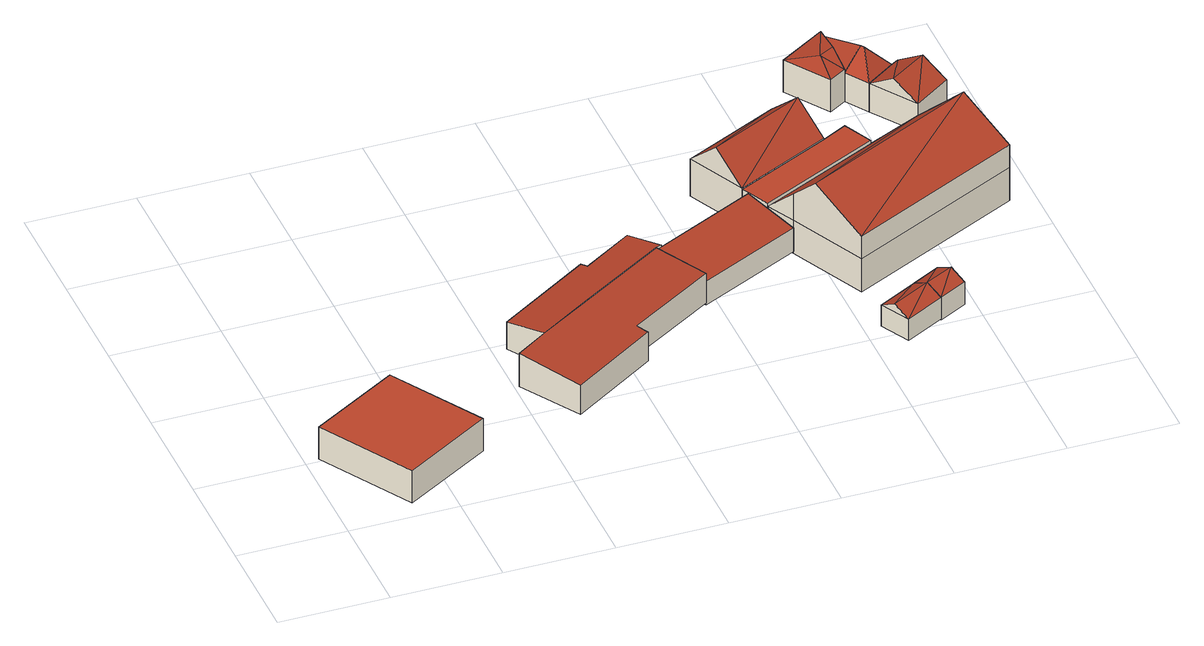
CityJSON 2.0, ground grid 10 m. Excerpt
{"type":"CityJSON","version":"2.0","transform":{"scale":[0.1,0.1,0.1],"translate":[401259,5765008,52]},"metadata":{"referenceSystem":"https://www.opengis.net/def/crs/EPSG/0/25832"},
"CityObjects":{
"building1":{"type":"Building","attributes":{"Gemeindeschluessel":"05515000","Geometrietyp2DReferenz":"3000","function":"31001_2700","roofType":"1000","measuredHeight":3.37},"geometry":[{"type":"Solid","lod":"2","boundaries":[[[[0,1,2,3]],[[4,5,1,0]],[[6,7,5,4]],[[3,2,7,6]],[[4,0,3,6]],[[1,5,7,2]]]],"semantics":{"surfaces":[{"type":"WallSurface"},{"type":"RoofSurface"},{"type":"GroundSurface"}],"values":[[0,0,0,0,1,2]]}}]},
"building2":{"type":"Building","attributes":{"Gemeindeschluessel":"05515000","Geometrietyp2DReferenz":"3000","function":"31001_2700","roofType":"2100","measuredHeight":3.46},"geometry":[{"type":"Solid","lod":"2","boundaries":[[[[8,9,10,11]],[[12,13,9,8]],[[14,15,13,12]],[[16,17,15,14]],[[18,19,17,16]],[[20,21,19,18]],[[22,23,21,20]],[[11,10,23,22]],[[20,18,16,14,12,8,11,22]],[[9,13,15,17,19,21,23,10]]]],"semantics":{"surfaces":[{"type":"WallSurface"},{"type":"RoofSurface"},{"type":"GroundSurface"}],"values":[[0,0,0,0,0,0,0,0,1,2]]}}]},
"building3":{"type":"Building","attributes":{"Gemeindeschluessel":"05515000","Geometrietyp2DReferenz":"3000","function":"31001_2000","roofType":"2100","measuredHeight":3.48},"geometry":[{"type":"Solid","lod":"2","boundaries":[[[[20,21,23,22]],[[24,25,21,20]],[[26,27,25,24]],[[28,29,27,26]],[[30,31,29,28]],[[32,33,31,30]],[[11,10,33,32]],[[22,23,10,11]],[[32,30,28,26,24,20,22,11]],[[21,25,27,29,31,33,10,23]]]],"semantics":{"surfaces":[{"type":"WallSurface"},{"type":"RoofSurface"},{"type":"GroundSurface"}],"values":[[0,0,0,0,0,0,0,0,1,2]]}}]},
"building4":{"type":"Building","attributes":{"Gemeindeschluessel":"05515000","Geometrietyp2DReferenz":"3000","function":"31001_2700","roofType":"2100","measuredHeight":3.4},"geometry":[{"type":"Solid","lod":"2","boundaries":[[[[34,35,36,37]],[[38,39,35,34]],[[40,41,39,38]],[[42,43,41,40]],[[37,36,43,42]],[[40,38,34,37,42]],[[35,39,41,43,36]]]],"semantics":{"surfaces":[{"type":"WallSurface"},{"type":"RoofSurface"},{"type":"GroundSurface"}],"values":[[0,0,0,0,0,1,2]]}}]},
"building5":{"type":"Building","attributes":{"Gemeindeschluessel":"05515000","Geometrietyp2DReferenz":"3000","function":"31001_2700","roofType":"3100","measuredHeight":3},"geometry":[{"type":"Solid","lod":"2","boundaries":[[[[44,45,46,47]],[[48,49,45,44]],[[50,51,49,48]],[[47,46,51,50]],[[44,52,48]],[[50,53,47]],[[44,47,53]],[[53,52,44]],[[52,53,50]],[[50,48,52]],[[45,49,51,46]]]],"semantics":{"surfaces":[{"type":"WallSurface"},{"type":"RoofSurface"},{"type":"GroundSurface"}],"values":[[0,0,0,0,0,0,1,1,1,1,2]]}}]},
"building6":{"type":"Building","attributes":{"Gemeindeschluessel":"05515000","Geometrietyp2DReferenz":"3000","function":"51009_1610","roofType":"3100","measuredHeight":3.09},"geometry":[{"type":"Solid","lod":"2","boundaries":[[[[54,55,56,50]],[[57,58,55,54]],[[47,59,58,57]],[[50,56,59,47]],[[54,60,57]],[[47,53,50]],[[53,60,54]],[[54,50,53]],[[47,57,60]],[[60,53,47]],[[55,58,59,56]]]],"semantics":{"surfaces":[{"type":"WallSurface"},{"type":"RoofSurface"},{"type":"GroundSurface"}],"values":[[0,0,0,0,0,0,1,1,1,1,2]]}}]},
"building7":{"type":"Building","attributes":{"Gemeindeschluessel":"05515000","Geometrietyp2DReferenz":"3000","function":"31001_1000"},"address":[{"country":"Germany","locality":"Münster","thoroughfareNumber":"171","thoroughfareName":"Hanseller Straße"},{"country":"Germany","locality":"Münster","thoroughfareNumber":"171a","thoroughfareName":"Hanseller Straße"}],"children":["building7-1","building7-2","building7-3"]},
"building7-1":{"type":"BuildingPart","attributes":{"roofType":"3100","measuredHeight":6.43},"parents":["building7"],"geometry":[{"type":"Solid","lod":"2","boundaries":[[[[61,62,63,64,65]],[[66,67,68,69,70]],[[65,64,67,66]],[[71,65,72]],[[66,72,65]],[[61,71,70]],[[72,70,71]],[[71,61,65]],[[72,66,70]],[[63,68,67,64]],[[62,61,70,69]],[[68,63,62,69]]]],"semantics":{"surfaces":[{"type":"WallSurface"},{"type":"RoofSurface"},{"type":"GroundSurface"},{"type":"ClosureSurface"}],"values":[[0,0,0,1,1,1,1,0,0,2,0,3]]}}]},
"building7-2":{"type":"BuildingPart","attributes":{"roofType":"1000","measuredHeight":3.68},"parents":["building7"],"geometry":[{"type":"Solid","lod":"2","boundaries":[[[[73,74,75,76,77]],[[69,68,74,73]],[[78,79,63,62]],[[80,81,82,79,78]],[[62,69,73,77,80,78]],[[75,74,68,63,79,82]],[[81,80,77,76]],[[75,82,81,76]],[[68,69,62,63]]]],"semantics":{"surfaces":[{"type":"WallSurface"},{"type":"RoofSurface"},{"type":"GroundSurface"},{"type":"ClosureSurface"}],"values":[[0,0,0,0,1,2,0,3,3]]}}]},
"building7-3":{"type":"BuildingPart","attributes":{"roofType":"3100","measuredHeight":8.5},"parents":["building7"],"geometry":[{"type":"Solid","lod":"2","boundaries":[[[[83,84,85,86]],[[76,75,84,83]],[[87,88,82,81]],[[89,90,88,87]],[[86,85,90,89]],[[91,92,93]],[[91,93,94]],[[93,87,94]],[[81,76,95,94,87]],[[91,94,95,83,86]],[[95,76,83]],[[93,92,89,87]],[[92,91,86,89]],[[84,75,82,88,90,85]],[[75,76,81,82]]]],"semantics":{"surfaces":[{"type":"WallSurface"},{"type":"RoofSurface"},{"type":"GroundSurface"},{"type":"ClosureSurface"}],"values":[[0,0,0,0,0,1,1,1,1,0,0,0,0,2,3]]}}]},
"building8":{"type":"Building","attributes":{"Gemeindeschluessel":"05515000","Geometrietyp2DReferenz":"3000","function":"31001_2700"},"children":["building8-1","building8-2"]},
"building8-1":{"type":"BuildingPart","attributes":{"roofType":"5000","measuredHeight":3.74},"parents":["building8"],"geometry":[{"type":"Solid","lod":"2","boundaries":[[[[96,97,98,99,100]],[[101,102,97,96]],[[103,104,105,102,101]],[[96,106,101]],[[103,107,100]],[[100,107,106]],[[106,96,100]],[[106,107,103]],[[103,101,106]],[[97,102,105,98]],[[104,103,100,99]],[[98,105,104,99]]]],"semantics":{"surfaces":[{"type":"WallSurface"},{"type":"RoofSurface"},{"type":"GroundSurface"},{"type":"ClosureSurface"}],"values":[[0,0,0,1,0,1,1,1,1,2,0,3]]}}]},
"building8-2":{"type":"BuildingPart","attributes":{"roofType":"5000","measuredHeight":5.05},"parents":["building8"],"geometry":[{"type":"Solid","lod":"2","boundaries":[[[[99,98,108,109]],[[110,111,105,104]],[[109,108,111,110]],[[112,110,104,113]],[[104,99,113]],[[113,99,109,112]],[[109,110,112]],[[98,105,111,108]],[[98,99,104,105]]]],"semantics":{"surfaces":[{"type":"WallSurface"},{"type":"RoofSurface"},{"type":"GroundSurface"},{"type":"ClosureSurface"}],"values":[[0,0,0,1,1,1,1,2,3]]}}]},
"building9":{"type":"Building","attributes":{"Gemeindeschluessel":"05515000","Geometrietyp2DReferenz":"3000","function":"31001_2460","roofType":"5000","measuredHeight":4.49},"geometry":[{"type":"Solid","lod":"2","boundaries":[[[[114,115,111,110]],[[116,117,115,114]],[[118,119,117,116]],[[109,108,119,118]],[[110,111,108,109]],[[118,116,120]],[[118,120,121]],[[120,114,121]],[[110,109,121,114]],[[120,116,114]],[[121,109,118]],[[115,117,119,108,111]]]],"semantics":{"surfaces":[{"type":"WallSurface"},{"type":"RoofSurface"},{"type":"GroundSurface"}],"values":[[0,0,0,0,0,1,1,1,1,0,0,2]]}}]}
},
"vertices":[
[90,141,42],[90,141,9],[9,93,9],[9,93,42],[141,56,42],[141,56,9],[60,8,42],[60,8,9],
[387,185,40],[387,185,10],[359,229,10],[359,229,44],[307,136,40],[307,136,10],[313,125,40],[313,125,10],[234,74,40],[234,74,10],[200,129,44],[200,129,10],[230,149,44],[230,149,10],[280,180,44],[280,180,10],
[209,182,38],[209,182,10],[295,237,38],[295,237,10],[299,231,39],[299,231,10],[345,261,38],[345,261,10],[364,231,44],[364,231,10],
[364,231,42],[364,231,8],[359,229,8],[359,229,42],[458,276,42],[458,276,8],[481,230,32],[481,230,8],[387,185,32],[387,185,8],
[525,75,33],[525,75,11],[561,94,11],[561,94,33],[511,102,33],[511,102,11],[547,121,33],[547,121,11],[518,89,41],[554,108,41],
[573,135,33],[573,135,10],[547,121,10],[587,108,33],[587,108,10],[561,94,10],[580,121,41],
[543,324,44],[543,324,43],[543,324,6],[517,378,6],[517,378,44],[429,336,44],[429,336,6],[455,282,6],[455,282,43],[455,282,44],[530,351,71],[442,309,71],
[458,276,43],[458,276,6],[468,256,6],[468,256,40],[468,256,43],[566,336,43],[566,336,6],[579,309,43],[579,309,40],[579,309,6],
[481,230,40],[481,230,6],[515,159,6],[515,159,40],[629,332,40],[629,332,6],[675,237,40],[675,237,6],[515,159,63],[675,237,63],[652,284,91],[492,207,91],[481,230,67],
[582,412,34],[582,412,1],[598,422,1],[598,422,30],[598,422,34],[555,452,34],[555,452,1],[598,479,34],[598,479,30],[598,479,1],[584,442,38],[598,450,38],
[612,401,1],[612,401,30],[639,420,30],[639,420,1],[616,424,51],[614,427,51],
[646,424,30],[646,424,1],[674,383,30],[674,383,1],[640,360,30],[640,360,1],[660,403,46],[626,380,46]
]}
